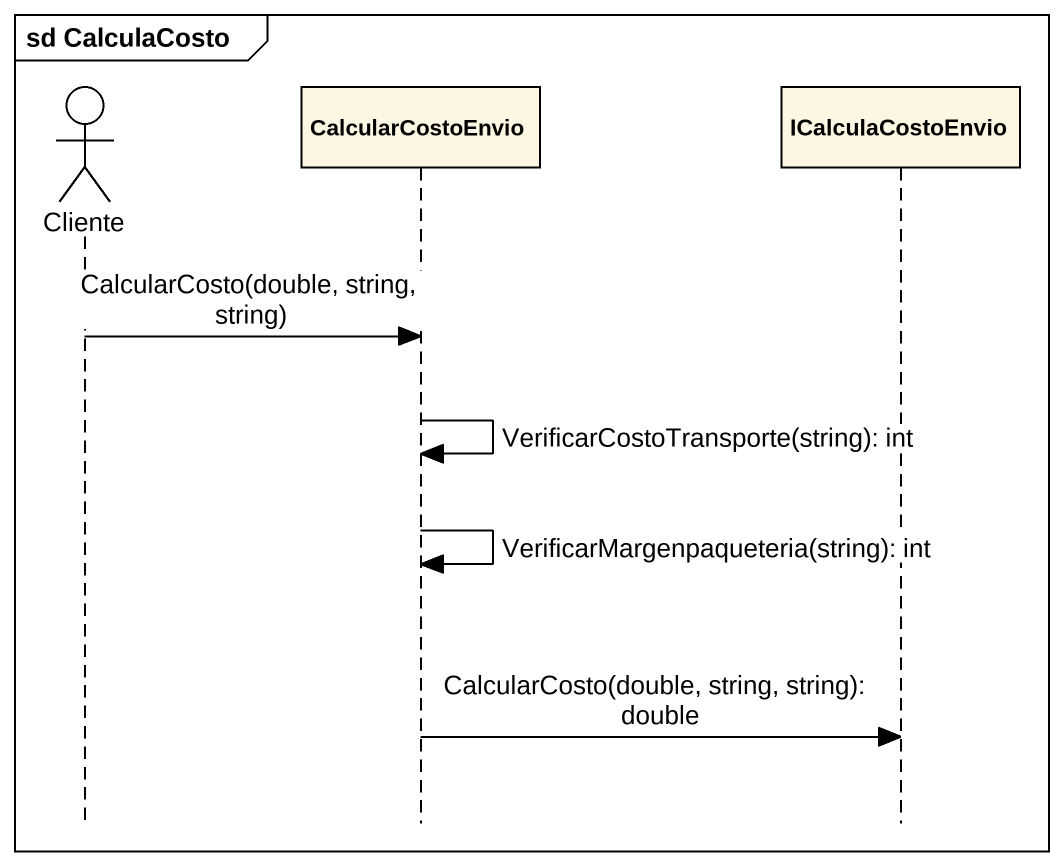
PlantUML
@startuml
mainframe sd CalculaCosto
hide footbox
actor Cliente
participant CalcularCostoEnvio
participant ICalculaCostoEnvio

Cliente -> CalcularCostoEnvio : CalcularCosto(double, string, string)
CalcularCostoEnvio -> CalcularCostoEnvio : VerificarCostoTransporte(string): int
CalcularCostoEnvio -> CalcularCostoEnvio : VerificarMargenpaqueteria(string): int
CalcularCostoEnvio -> ICalculaCostoEnvio : CalcularCosto(double, string, string): double
@enduml
